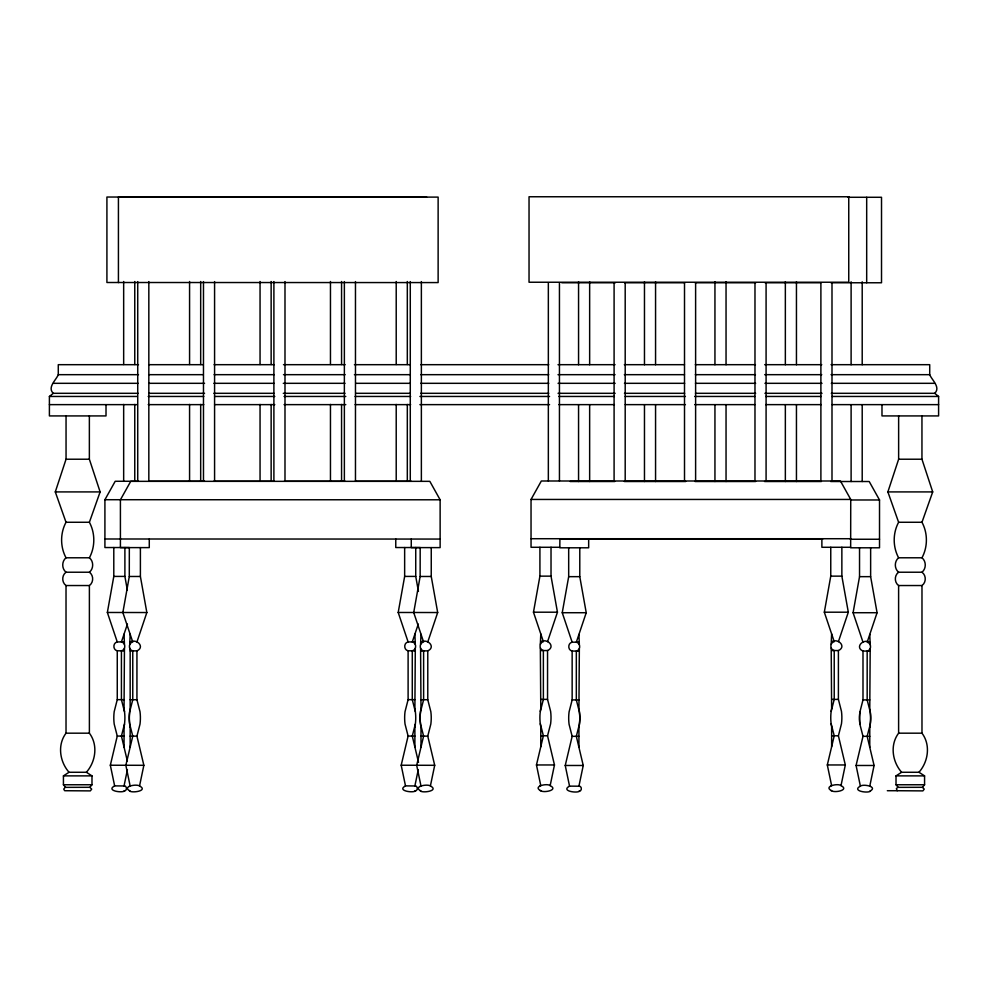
<?xml version="1.0" encoding="UTF-8"?>
<svg xmlns="http://www.w3.org/2000/svg" width="988" height="988" viewBox="0 0 988 988"><rect width="100%" height="100%" fill="white"/><g stroke="black" fill="none" stroke-linecap="round" stroke-linejoin="round"><path stroke-width="1.48" d="M127.353 761.032L121.425 736.06L124.5 724.056M415.355 724.056L412.28 736.06L418.529 762.427M540.3 711.397L543.375 699.393L543.375 650.549C538.88 649.647 538.88 642.558 543.375 641.657L533.471 612.202L539.917 576.14L539.917 547.278M578.931 791.24C582.179 791.45 582.179 785.929 578.931 786.127L583.241 765.478L576.325 736.319L579.4 724.315A35.21 24.898 90 0 0 579.4 711.916L576.325 699.912L576.325 651.067C580.821 650.178 580.821 643.089 576.325 642.188L586.23 612.721L579.783 576.659L579.783 547.797M831.155 711.397L834.23 699.393L834.23 650.549C829.735 649.647 829.735 642.558 834.23 641.657L824.325 612.202L830.76 576.14L830.76 547.278M869.773 791.24C878.591 786.819 863.401 783.669 860.387 786.127L856.077 765.478L862.993 736.319L859.918 724.315A35.21 24.898 -90 0 1 859.918 711.916L862.993 699.912L862.993 651.067C854.719 647.424 862.845 638.495 869.773 642.188M870.44 786.213L869.773 786.127L874.084 765.478L867.168 736.319L870.243 724.315A35.21 24.898 90 0 0 870.243 711.916L867.168 699.912L867.168 651.067C871.663 650.178 871.663 643.089 867.168 642.188L877.072 612.721L870.638 576.659L870.638 547.797M124.043 641.928L117.263 641.928L107.359 612.474L113.793 576.412L113.793 547.537M138.394 481.267L115.213 481.267L104.913 499.718L104.913 547.537L129.329 547.537L129.292 576.473L122.858 612.535L132.763 642.002C128.267 642.904 128.267 649.993 132.763 650.882L132.763 699.726L129.687 711.731A35.21 24.898 -90 0 0 129.687 724.13L132.763 736.134L125.847 765.305L130.157 786.028M414.886 641.928L408.106 641.928L398.201 612.474L404.648 576.412L404.648 547.537M395.768 538.991L395.768 547.537L420.184 547.537L420.147 576.473L413.713 612.535L423.617 642.002C419.11 642.904 419.11 649.993 423.617 650.882L423.617 699.726L420.53 711.731A35.21 24.898 -90 0 0 420.53 724.13L423.617 736.134L416.689 765.305L420.999 786.028M578.931 642.188L572.151 642.188L562.246 612.721L568.68 576.659L568.68 547.797M862.993 642.188L853.089 612.721L859.535 576.659L859.535 547.797M127.427 769.652L124.043 785.88C127.291 785.608 127.279 791.326 124.043 790.894M130.157 791.055C121.413 786.658 136.171 783.669 139.543 785.942L143.853 765.305L136.937 736.134L140.012 724.13A35.21 24.898 90 0 0 140.012 711.731L136.937 699.726L136.937 650.882C145.211 647.239 137.085 638.31 130.157 642.002M418.27 769.652L414.886 785.88C418.146 785.608 418.122 791.326 414.886 790.894M420.999 791.055C412.268 786.658 427.026 783.669 430.398 785.942L434.708 765.305L427.779 736.134L430.854 724.13A35.21 24.898 90 0 0 430.854 711.731L427.779 699.726L427.779 650.882C436.066 647.239 427.94 638.31 420.999 642.002M550.155 785.608C559.06 790.128 543.524 793.117 540.769 790.721C532.162 786.46 546.957 782.965 550.155 785.608L554.466 764.959L547.55 735.788L550.625 723.784A35.21 24.898 90 0 0 550.625 711.397L547.55 699.393L547.55 650.549C555.836 646.893 547.698 637.964 540.769 641.657M841.01 785.608C849.915 790.128 834.378 793.117 831.624 790.721C823.004 786.46 837.812 782.965 841.01 785.608L845.32 764.959L838.404 735.788L841.48 723.784A35.21 24.898 90 0 0 841.48 711.397L838.404 699.393L838.404 650.549C846.679 646.893 838.553 637.964 831.624 641.657M124.698 785.966L114.645 785.88L110.335 765.231L117.263 736.06L114.188 724.056A35.21 24.898 90 0 1 114.188 711.669L117.263 699.652L117.263 650.808C112.756 649.919 112.756 642.83 117.263 641.928M415.553 785.966L405.5 785.88L401.19 765.231L408.106 736.06L405.031 724.056A35.21 24.898 90 0 1 405.031 711.669L408.106 699.652L408.106 650.808C403.61 649.919 403.61 642.83 408.106 641.928M540.115 785.695L540.769 785.608L536.459 764.959L543.375 735.788L540.3 723.784M579.586 786.213L569.545 786.127L565.235 765.478L572.151 736.319L569.076 724.315A35.21 24.898 -90 0 1 569.076 711.916L572.151 699.912L572.151 651.067C567.655 650.178 567.655 643.089 572.151 642.188M830.957 785.695L831.624 785.608L827.314 764.959L834.23 735.788L831.155 723.784M89.389 572.225C93.761 575.288 93.761 582.463 89.389 585.538L66.023 585.538C61.651 582.463 61.651 575.288 66.023 572.225L89.389 572.225C93.774 568.68 93.774 561.32 89.389 557.788L66.023 557.788C60.145 546.895 60.145 533.149 66.023 522.269L55.291 491.913L66.048 459.222L66.048 415.923M921.977 572.225C926.349 575.288 926.349 582.463 921.977 585.538L898.611 585.538C894.239 582.463 894.239 575.288 898.611 572.225L921.977 572.225C926.361 568.68 926.361 561.32 921.977 557.788L898.611 557.788C892.732 546.895 892.732 533.149 898.611 522.269L887.879 491.913L898.635 459.222L898.635 415.923M127.44 624.046L121.425 641.928C125.921 642.83 125.921 649.919 121.425 650.808L121.425 699.652L124.5 711.669M136.937 642.002L146.842 612.535L140.395 576.473L140.395 547.611M418.295 624.046L412.28 641.928C416.775 642.83 416.775 649.919 412.28 650.808L412.28 699.652L415.355 711.669M427.779 642.002L437.684 612.535L431.25 576.473L431.25 547.611M547.55 641.657L557.454 612.202L551.02 576.14L551.02 547.278M838.404 641.657L848.309 612.202L841.862 576.14L841.862 547.278M89.389 557.788C95.268 546.895 95.268 533.149 89.389 522.269L100.121 491.913L89.365 459.222L89.365 415.923M921.977 557.788C927.856 546.895 927.856 533.149 921.977 522.269L932.709 491.913L921.952 459.222L921.952 415.923M559.9 547.278L531.038 547.278L531.038 499.446L541.338 480.995L840.442 480.995L850.742 499.446L850.656 547.797L879.518 547.797L879.518 499.977L869.205 481.514L830.661 481.514M138.184 393.31L53.278 393.31C47.004 387.358 56.267 379.886 58.28 374.674L58.28 364.683L138.481 364.683M66.023 585.538L66.023 733.182C57.218 744.853 59.688 761.649 69.024 772.27L86.388 772.27L91.983 775.876L91.983 784.756L89.834 787.3L65.109 787.362L63.751 789.128L64.665 790.721L90.316 790.894L91.674 789.128L89.834 787.3M86.388 772.27C95.737 761.649 98.195 744.853 89.389 733.182L89.389 585.538M898.611 585.538L898.611 733.182C889.805 744.853 892.263 761.649 901.612 772.27L918.976 772.27L924.57 775.876L924.57 784.756L922.422 787.3L897.684 787.362L896.388 788.659L897.252 790.721L922.891 790.894L924.249 789.128L922.422 787.3M918.976 772.27C928.312 761.649 930.782 744.853 921.977 733.182L921.977 585.538M831.291 393.31L934.722 393.31C940.996 387.358 931.733 379.886 929.72 374.674L929.72 364.683L831.007 364.683M66.023 557.788C61.639 561.32 61.639 568.68 66.023 572.225M898.611 557.788C894.226 561.32 894.226 568.68 898.611 572.225M106.012 404.635L106.012 415.923L49.4 415.923L49.4 396.46L53.278 393.31M65.579 787.3L63.43 784.756L63.43 775.876L69.024 772.27M898.166 787.3L896.017 784.756L896.017 775.876L901.612 772.27M114.645 785.88C105.469 790.746 122.191 793.216 124.698 790.894M129.49 786.028L130.157 785.942M405.5 785.88C396.324 790.746 413.033 793.216 415.553 790.894M420.345 786.028L420.999 785.942M569.545 786.127C560.357 791.005 577.078 793.475 579.586 791.153M860.387 786.127C851.211 791.005 867.921 793.475 870.44 791.153M426.618 197.032L106.914 197.032L106.914 282.506L438.129 282.58L438.129 197.106L118.424 197.106L118.424 282.58M847.704 197.279L881.518 197.279L881.518 282.766L830.982 282.766M561.802 282.766L615.413 282.766M624.614 282.766L684.77 282.766M695.169 282.766L755.771 282.766M765.021 282.766L820.867 282.766M149.287 364.683L203.269 364.683M214.063 364.683L274.207 364.683M283.47 364.683L345.158 364.683M354.42 364.683L409.946 364.683M420.74 364.683L548.76 364.683M558.01 364.683L615.079 364.683M624.33 364.683L684.486 364.683M695.28 364.683L755.437 364.683M764.687 364.683L821.757 364.683M58.28 374.674L138.481 374.674M149.287 374.674L203.269 374.674M214.063 374.674L274.207 374.674M283.47 374.674L345.158 374.674M354.42 374.674L409.946 374.674M420.74 374.674L548.76 374.674M558.01 374.674L615.079 374.674M624.33 374.674L684.486 374.674M695.28 374.674L755.437 374.674M764.687 374.674L821.757 374.674M831.007 374.674L929.72 374.674M53.278 383.319L138.184 383.319M148.99 383.319L204.553 383.319M213.816 383.319L274.022 383.319M283.284 383.319L345.034 383.319M355.841 383.319L409.872 383.319M420.678 383.319L548.797 383.319M558.059 383.319L615.178 383.319M624.441 383.319L684.647 383.319M695.453 383.319L755.659 383.319M764.922 383.319L822.028 383.319M831.291 383.319L934.722 383.319M148.99 393.31L204.553 393.31M213.816 393.31L274.022 393.31M283.284 393.31L345.034 393.31M355.841 393.31L409.872 393.31M420.678 393.31L548.797 393.31M558.059 393.31L615.178 393.31M624.441 393.31L684.647 393.31M695.453 393.31L755.659 393.31M764.922 393.31L822.028 393.31M49.4 396.46L137.394 396.46M148.2 396.46L203.775 396.46M214.581 396.46L274.788 396.46M284.05 396.46L345.8 396.46M355.062 396.46L410.638 396.46M419.9 396.46L549.575 396.46M558.838 396.46L614.413 396.46M625.219 396.46L685.425 396.46M694.688 396.46L754.894 396.46M765.7 396.46L821.275 396.46M832.081 396.46L938.6 396.46L938.6 415.923L881.988 415.923L881.988 404.635M49.4 404.635L137.394 404.635M148.2 404.635L203.775 404.635M214.581 404.635L274.788 404.635M284.05 404.635L345.8 404.635M355.062 404.635L410.638 404.635M419.9 404.635L549.575 404.635M558.838 404.635L614.413 404.635M625.219 404.635L685.425 404.635M694.688 404.635L754.894 404.635M765.7 404.635L821.275 404.635M832.081 404.635L938.6 404.635M66.048 459.222L89.365 459.222M898.635 459.222L921.952 459.222M148.632 481.267L204.639 481.267M213.89 481.267L274.022 481.267M284.285 481.267L344.96 481.267M355.544 481.267L411.243 481.267M570.113 481.514L614.82 481.514M624.342 481.514L685.746 481.514M694.996 481.514L755.622 481.514M764.551 481.514L821.411 481.514M55.291 491.913L100.121 491.913M887.879 491.913L932.709 491.913M531.038 499.446L850.742 499.446M104.913 499.718L440.129 499.792L440.129 547.611L411.267 547.611L411.267 539.065M850.742 499.977L879.518 499.977M66.023 522.269L89.389 522.269M898.611 522.269L921.977 522.269M531.038 538.719L850.742 538.719M104.913 538.991L440.129 539.065M559.801 539.25L822.646 539.25M850.31 539.25L879.518 539.25M850.742 547.278L821.88 547.278L821.88 538.719M539.917 576.14L551.02 576.14M830.76 576.14L841.862 576.14M113.793 576.412L124.896 576.412L127.304 589.935M404.648 576.412L415.738 576.412L418.43 591.429M129.292 576.473L140.395 576.473M420.147 576.473L431.25 576.473M568.68 576.659L579.783 576.659M859.535 576.659L870.638 576.659M533.471 612.202L557.454 612.202M824.325 612.202L848.309 612.202M107.359 612.474L146.842 612.535M398.201 612.474L437.684 612.535M562.246 612.721L586.23 612.721M853.089 612.721L877.072 612.721M540.35 644.151L540.769 633.901M831.204 644.151L831.624 633.901M124.451 644.411L124.043 634.173M129.737 644.485L130.157 634.247M415.306 644.411L414.886 634.173M420.592 644.485L420.999 634.247M579.351 644.67L578.931 634.432M870.193 644.67L869.773 634.432M540.35 648.054L540.769 708.322M831.204 648.054L831.624 708.322M124.451 648.326L124.043 708.594M415.306 648.326L414.886 708.594M420.592 648.4L420.999 708.668A35.21 24.898 90 0 0 420.999 727.082M579.351 648.585L578.931 708.853A35.21 24.898 90 0 1 578.931 727.267M870.193 648.585L869.773 708.853A35.21 24.898 -90 0 1 869.773 727.267M540.769 650.549L547.55 650.549M831.624 650.549L838.404 650.549M117.263 650.808L124.043 650.808M130.157 650.882L136.937 650.882M408.106 650.808L414.886 650.808M420.999 650.882L427.779 650.882M572.151 651.067L578.931 651.067M862.993 651.067L869.773 651.067M540.769 699.393L547.55 699.393M831.624 699.393L838.404 699.393M117.263 699.652L124.043 699.652M408.106 699.652L414.886 699.652M130.157 699.726L136.937 699.726M420.999 699.726L427.779 699.726M572.151 699.912L578.931 699.912M862.993 699.912L869.773 699.912M66.023 733.182L89.389 733.182M898.611 733.182L921.977 733.182M540.769 735.788L547.55 735.788M831.624 735.788L838.404 735.788M117.263 736.06L124.043 736.06M408.106 736.06L414.886 736.06M130.157 736.134L136.937 736.134M420.999 736.134L427.779 736.134M572.151 736.319L578.931 736.319M862.993 736.319L869.773 736.319M536.459 764.959L554.466 764.959M827.314 764.959L845.32 764.959M110.335 765.231L143.853 765.305M401.19 765.231L434.708 765.305M565.235 765.478L583.241 765.478M856.077 765.478L874.084 765.478M63.43 775.876L91.983 775.876M896.017 775.876L924.57 775.876M63.43 784.756L91.983 784.756M896.017 784.756L924.57 784.756M540.115 790.622L540.769 790.721M830.957 790.622L831.624 790.721M887.323 790.721L897.252 790.721M129.49 790.968C132.009 793.29 148.719 790.82 139.543 785.942M420.345 790.968C422.852 793.29 439.574 790.82 430.398 785.942M934.722 393.31L938.6 396.46M440.129 499.792L429.829 481.341L130.725 481.341L120.413 499.792L120.413 547.611L149.274 547.611L149.274 539.065M869.773 727.378L869.773 747.311M866.686 197.279L866.686 282.766M862.203 281.778L862.203 364.745M862.203 404.697L862.203 481.514M851.113 281.778L851.113 364.745M851.113 404.697L851.113 481.514M831.995 282.79L831.995 480.995M831.624 746.792L831.624 726.859A35.21 24.898 -90 0 1 831.624 708.445M820.892 282.79L820.892 480.995M796.452 281.778L796.452 364.745M796.452 404.697L796.452 481.514M785.349 281.778L785.349 364.745M785.349 404.697L785.349 481.514M766.083 282.79L766.083 480.995M754.98 282.79L754.98 480.995M726.044 281.778L726.044 364.745M726.044 404.697L726.044 481.514M714.942 281.778L714.942 364.745M714.942 404.697L714.942 481.514M695.614 282.79L695.614 480.995M684.511 282.79L684.511 480.995M655.563 281.778L655.563 364.745M655.563 404.697L655.563 481.514M644.472 281.778L644.472 364.745M644.472 404.697L644.472 481.514M625.194 282.79L625.194 480.995M614.091 282.79L614.091 480.995M589.651 281.778L589.651 364.745M589.651 404.697L589.651 481.514M588.663 539.25L588.663 547.797L559.801 547.797L559.9 538.719M578.931 727.378L578.931 747.311M578.56 281.778L578.56 364.745M578.56 404.697L578.56 481.514M559.443 282.79L559.443 480.995M548.34 282.79L548.34 480.995M540.769 746.792L540.769 726.859A35.21 24.898 -90 0 1 540.769 708.445M421.37 281.592L421.37 481.341M420.999 727.193L420.999 747.138M415.738 547.537L415.738 576.412M414.886 727.131L414.886 747.064M410.279 281.592L410.279 481.341M407.315 281.518L407.315 364.498M407.315 404.438L407.315 481.267M396.213 281.518L396.213 364.498M396.213 404.438L396.213 481.267M355.47 281.592L355.47 481.341M344.367 281.592L344.367 481.341M341.564 281.518L341.564 364.498M341.564 404.438L341.564 481.267M330.461 281.518L330.461 364.498M330.461 404.438L330.461 481.267M284.989 281.592L284.989 481.341M273.898 281.592L273.898 481.341M271.144 281.518L271.144 364.498M271.144 404.438L271.144 481.267M260.054 281.518L260.054 364.498M260.054 404.438L260.054 481.267M214.581 281.592L214.581 481.341M203.479 281.592L203.479 481.341M200.675 281.518L200.675 364.498M200.675 404.438L200.675 481.267M189.573 281.518L189.573 364.498M189.573 404.438L189.573 481.267M148.83 281.592L148.83 481.341M137.727 281.592L137.727 481.341M134.763 281.518L134.763 364.498M134.763 404.438L134.763 481.267M130.157 648.4L130.157 708.668A35.21 24.898 90 0 0 130.157 727.082M130.157 727.193L130.157 747.138M124.896 547.537L124.896 576.412M124.043 727.131L124.043 747.064M123.661 281.518L123.661 364.498M123.661 404.438L123.661 481.267M859.918 724.315A35.21 24.898 90 0 1 859.918 711.916M124.043 708.705A35.21 24.898 90 0 1 124.043 727.007M414.886 708.705A35.21 24.898 90 0 1 414.886 727.007M848.754 196.76L529.037 196.76L529.037 282.235L848.754 282.235L848.754 196.76"/></g></svg>
